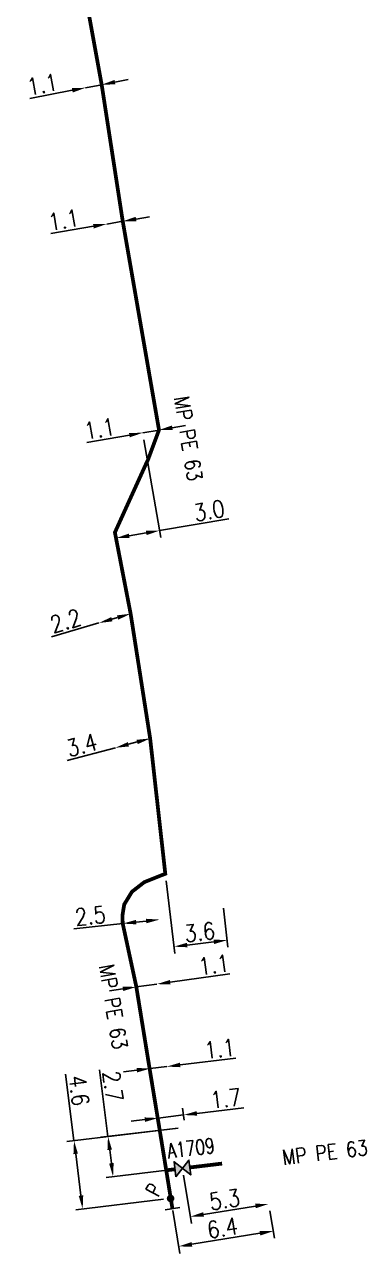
# Model space of a CAD drawing. Header units: millimetres. Extents: x 185000 to 186031, y 127990 to 129000.
# Drawn here: x 185929 to 185951.7, y 128428 to 128509.9 of the extents above; entities that cross this region are included whole.
import ezdxf
from ezdxf.enums import TextEntityAlignment as Align

# ---------------------------------------------------------------- set-up
doc = ezdxf.new("R2010")
doc.units = ezdxf.units.MM
doc.header["$PDMODE"] = 34
doc.layers.get('0').update_dxf_attribs({"linetype": 'CONTINUOUS'})
doc.layers.get('DEFPOINTS').update_dxf_attribs({"linetype": 'CONTINUOUS'})
for name, color, linetype in [('G_120', 4, 'CONTINUOUS'), ('G_300', 7, 'CONTINUOUS'), ('G_340', 7, 'CONTINUOUS')]:
    doc.layers.add(name, color=color, linetype=linetype)
doc.styles.add('G_ROMANS', font='ROMANS.SHX', dxfattribs={"width": 0.75})
doc.styles.get("Standard").update_dxf_attribs({"font": 'romans.shx', "width": 0.85})
doc.linetypes.add('G_TYPB_PE', pattern='A,5,-0.3,["o",Standard,S=1.5,R=0,X=0,Y=-0.5],-1.65', length=6.95)
doc.dimstyles.get("Standard").update_dxf_attribs({"dimtxt": 1.5, "dimasz": 1.2, "dimexe": 0.625, "dimexo": 0.625, "dimgap": 0.25, "dimtad": 1, "dimdec": 1, "dimzin": 0, "dimdsep": 46, "dimtxsty": 'Standard', "dimcen": -0.5, "dimadec": 0, "dimazin": 0, "dimtfac": 1, "dimtdec": 1, "dimtmove": 0, "dimatfit": 3, "dimfxl": 0, "dimtolj": 1, "dimtzin": 0, "dimarcsym": 0})

# ---------------------------------------------------------------- blocks, each defined once
blk = doc.blocks.new('*D261')
at = {"layer": 'DEFPOINTS', "color": 0, "linetype": 'Continuous', "transparency": 16777216}
for p in [(185933.047, 128505.662), (185933.047, 128505.662), (185934.118, 128505.866)]:
    blk.add_point(p, dxfattribs=at)
at = {"layer": 'G_120', "color": 0, "linetype": 'Continuous', "lineweight": -2, "transparency": 16777216}
for p, q in [((185932.163, 128505.493), (185929.346, 128504.954)), ((185934.118, 128505.866), (185933.047, 128505.662)), ((185935.002, 128506.035), (185935.886, 128506.204))]:
    blk.add_line(p, q, dxfattribs=at)
at = {"layer": 'G_120', "color": 0, "linetype": 'Continuous', "transparency": 16777216}
for points in [[(185932.135, 128505.64), (185932.191, 128505.345), (185933.047, 128505.662)], [(185934.974, 128506.183), (185935.03, 128505.888), (185934.118, 128505.866)]]:
    blk.add_solid(points, dxfattribs=at)
at = {"layer": 'G_120', "color": 0, "linetype": 'Continuous', "transparency": 16777216, "insert": (185930.172, 128505.876), "char_height": 1.125, "attachment_point": 5, "rotation": 10.81935}
blk.add_mtext('\\A1;1.1', dxfattribs=at)
blk = doc.blocks.new('*D262')
at = {"layer": 'DEFPOINTS', "color": 0, "linetype": 'Continuous', "transparency": 16777216}
for p in [(185934.455, 128496.586), (185934.455, 128496.586), (185935.52, 128496.768)]:
    blk.add_point(p, dxfattribs=at)
at = {"layer": 'G_120', "color": 0, "linetype": 'Continuous', "lineweight": -2, "transparency": 16777216}
for p, q in [((185933.568, 128496.434), (185930.74, 128495.951)), ((185935.52, 128496.768), (185934.455, 128496.586)), ((185936.407, 128496.919), (185937.294, 128497.071))]:
    blk.add_line(p, q, dxfattribs=at)
at = {"layer": 'G_120', "color": 0, "linetype": 'Continuous', "transparency": 16777216}
for points in [[(185933.543, 128496.582), (185933.593, 128496.286), (185934.455, 128496.586)], [(185936.382, 128497.067), (185936.432, 128496.771), (185935.52, 128496.768)]]:
    blk.add_solid(points, dxfattribs=at)
at = {"layer": 'G_120', "color": 0, "linetype": 'Continuous', "transparency": 16777216, "insert": (185931.584, 128496.856), "char_height": 1.125, "attachment_point": 5, "rotation": 9.69957}
blk.add_mtext('\\A1;1.1', dxfattribs=at)
blk = doc.blocks.new('*D263')
at = {"layer": 'DEFPOINTS', "color": 0, "linetype": 'Continuous', "transparency": 16777216}
for p in [(185936.849, 128482.679), (185934.998, 128476.044), (185937.97, 128476.164)]:
    blk.add_point(p, dxfattribs=at)
at = {"layer": 'G_120', "color": 0, "linetype": 'Continuous', "lineweight": -2, "transparency": 16777216}
for p, q in [((185936.928, 128482.218), (185938.05, 128475.702)), ((185937.97, 128476.164), (185942.573, 128476.956)), ((185935.95, 128475.816), (185937.083, 128476.011)), ((185935.077, 128475.582), (185935.143, 128475.202))]:
    blk.add_line(p, q, dxfattribs=at)
at = {"layer": 'G_120', "color": 0, "linetype": 'Continuous', "transparency": 16777216}
for points in [[(185935.925, 128475.964), (185935.975, 128475.668), (185935.063, 128475.664)], [(185937.058, 128476.159), (185937.109, 128475.864), (185937.97, 128476.164)]]:
    blk.add_solid(points, dxfattribs=at)
at = {"layer": 'G_120', "color": 0, "linetype": 'Continuous', "transparency": 16777216, "insert": (185941.274, 128477.494), "char_height": 1.125, "attachment_point": 5, "rotation": 9.76675}
blk.add_mtext('\\A1;3.0', dxfattribs=at)
blk = doc.blocks.new('*D264')
at = {"layer": 'DEFPOINTS', "color": 0, "linetype": 'Continuous', "transparency": 16777216}
for p in [(185938.352, 128453.308), (185942.165, 128451.491), (185942.47, 128448.885)]:
    blk.add_point(p, dxfattribs=at)
at = {"layer": 'G_120', "color": 0, "linetype": 'Continuous', "lineweight": -2, "transparency": 16777216}
for p, q in [((185938.406, 128452.843), (185938.976, 128447.987)), ((185942.219, 128451.025), (185942.525, 128448.42)), ((185939.815, 128448.561), (185941.577, 128448.776))]:
    blk.add_line(p, q, dxfattribs=at)
at = {"layer": 'G_120', "color": 0, "linetype": 'Continuous', "transparency": 16777216}
for points in [[(185939.797, 128448.71), (185939.833, 128448.412), (185938.921, 128448.452)], [(185941.559, 128448.925), (185941.595, 128448.627), (185942.47, 128448.885)]]:
    blk.add_solid(points, dxfattribs=at)
at = {"layer": 'G_120', "color": 0, "linetype": 'Continuous', "transparency": 16777216, "insert": (185940.642, 128449.418), "char_height": 1.125, "attachment_point": 5, "rotation": 6.96021}
blk.add_mtext('\\A1;3.6', dxfattribs=at)
blk = doc.blocks.new('*D265')
at = {"layer": 'DEFPOINTS', "color": 0, "linetype": 'Continuous', "transparency": 16777216}
for p in [(185935.519, 128449.989), (185937.975, 128450.256), (185937.975, 128450.256)]:
    blk.add_point(p, dxfattribs=at)
at = {"layer": 'G_120', "color": 0, "linetype": 'Continuous', "lineweight": -2, "transparency": 16777216}
for p, q in [((185935.519, 128449.989), (185932.26, 128449.634)), ((185937.08, 128450.159), (185936.414, 128450.086))]:
    blk.add_line(p, q, dxfattribs=at)
at = {"layer": 'G_120', "color": 0, "linetype": 'Continuous', "transparency": 16777216}
for points in [[(185936.398, 128450.235), (185936.43, 128449.937), (185935.519, 128449.989)], [(185937.064, 128450.308), (185937.096, 128450.01), (185937.975, 128450.256)]]:
    blk.add_solid(points, dxfattribs=at)
at = {"layer": 'G_120', "color": 0, "linetype": 'Continuous', "transparency": 16777216, "insert": (185933.361, 128450.508), "char_height": 1.125, "attachment_point": 5, "rotation": 6.21812}
blk.add_mtext('\\A1;2.5', dxfattribs=at)
blk = doc.blocks.new('*D266')
at = {"layer": 'DEFPOINTS', "color": 0, "linetype": 'Continuous', "transparency": 16777216}
for p in [(185936.42, 128445.799), (185937.79, 128445.959), (185937.79, 128445.959)]:
    blk.add_point(p, dxfattribs=at)
at = {"layer": 'G_120', "color": 0, "linetype": 'Continuous', "lineweight": -2, "transparency": 16777216}
for p, q in [((185938.681, 128446.083), (185942.655, 128446.637)), ((185936.424, 128445.769), (185937.79, 128445.959)), ((185935.533, 128445.644), (185934.641, 128445.52)), ((185936.485, 128445.335), (185936.489, 128445.304))]:
    blk.add_line(p, q, dxfattribs=at)
at = {"layer": 'G_120', "color": 0, "linetype": 'Continuous', "transparency": 16777216}
for points in [[(185935.512, 128445.793), (185935.554, 128445.496), (185936.424, 128445.769)], [(185938.661, 128446.232), (185938.702, 128445.935), (185937.79, 128445.959)]]:
    blk.add_solid(points, dxfattribs=at)
at = {"layer": 'G_120', "color": 0, "linetype": 'Continuous', "transparency": 16777216, "insert": (185941.577, 128447.244), "char_height": 1.125, "attachment_point": 5, "rotation": 7.93387}
blk.add_mtext('\\A1;1.1', dxfattribs=at)
blk = doc.blocks.new('G_300_04')
at = {"linetype": 'Continuous'}
h = blk.add_hatch(color=0, dxfattribs=at)
h.paths.add_polyline_path([(-0.5, 0.5), (-0.5, -0.5), (0, 0)])
h.paths.add_polyline_path([(0.5, 0.5), (0, 0), (0.5, -0.5)])
at = {"color": 0, "linetype": 'Continuous', "flags": 128}
blk.add_lwpolyline([(-0.5, -0.5), (0.5, 0.5), (0.5, -0.5), (-0.5, 0.5)], close=True, dxfattribs=at)
at = {"color": 0, "linetype": 'Continuous', "width": 0.75}
blk.add_attdef('NUM', text='', height=1, dxfattribs=at).set_placement((0, 1.782), align=Align.MIDDLE_CENTER)
at = {"color": 0, "linetype": 'Continuous', "width": 0.75, "flags": 3}
for tag, p in [('DEF_LEG', (0, -5)), ('DEF_COUP', (0, -7.5)), ('DEF_TYPE', (0, -10))]:
    blk.add_attdef(tag, text='', height=1.2, dxfattribs=at).set_placement(p, align=Align.MIDDLE)
blk = doc.blocks.new('G_340_07')
at = {"color": 0, "linetype": 'Continuous', "const_width": 0.25, "flags": 128}
blk.add_lwpolyline([(0, 0), (0.35, 0)], dxfattribs=at)
at = {"color": 0, "linetype": 'Continuous', "flags": 128}
blk.add_lwpolyline([(0.35, -0.5), (0.35, 0.5)], dxfattribs=at)
at = {"color": 0, "linetype": 'Continuous', "width": 0.75, "flags": 3}
for tag, p in [('DEF_LEG', (0, -5)), ('DEF_COUP', (0, -7.5)), ('DEF_TYPE', (0, -10))]:
    blk.add_attdef(tag, text='', height=1.2, dxfattribs=at).set_placement(p, align=Align.MIDDLE)
blk = doc.blocks.new('G_300_12')
at = {"color": 0, "linetype": 'Continuous', "const_width": 0.248, "flags": 128}
blk.add_lwpolyline([(-0.126, 0, 1), (0.126, 0, 1)], format="xyb", close=True, dxfattribs=at)
at = {"color": 0, "linetype": 'Continuous', "style": 'G_ROMANS', "width": 0.75}
blk.add_text('P', height=1, dxfattribs=at).set_placement((0, 1.24), align=Align.MIDDLE)
at = {"color": 0, "linetype": 'Continuous', "width": 0.75, "flags": 3}
for tag, p in [('DEF_LEG', (0, -5)), ('DEF_COUP', (0, -7.5)), ('DEF_TYPE', (0, -10))]:
    blk.add_attdef(tag, text='', height=1.2, dxfattribs=at).set_placement(p, align=Align.MIDDLE)
blk = doc.blocks.new('*D269')
at = {"layer": 'DEFPOINTS', "color": 0, "linetype": 'Continuous', "transparency": 16777216}
for p in [(185936.849, 128482.679), (185936.849, 128482.679), (185937.933, 128482.866)]:
    blk.add_point(p, dxfattribs=at)
at = {"layer": 'G_120', "color": 0, "linetype": 'Continuous', "lineweight": -2, "transparency": 16777216}
for p, q in [((185935.962, 128482.527), (185933.135, 128482.04)), ((185937.933, 128482.866), (185936.849, 128482.679)), ((185938.82, 128483.019), (185939.707, 128483.171))]:
    blk.add_line(p, q, dxfattribs=at)
at = {"layer": 'G_120', "color": 0, "linetype": 'Continuous', "transparency": 16777216}
for points in [[(185935.936, 128482.675), (185935.987, 128482.379), (185936.849, 128482.679)], [(185938.794, 128483.167), (185938.845, 128482.871), (185937.933, 128482.866)]]:
    blk.add_solid(points, dxfattribs=at)
at = {"layer": 'G_120', "color": 0, "linetype": 'Continuous', "transparency": 16777216, "insert": (185933.978, 128482.946), "char_height": 1.125, "attachment_point": 5, "rotation": 9.76675}
blk.add_mtext('\\A1;1.1', dxfattribs=at)
blk = doc.blocks.new('*D270')
at = {"layer": 'DEFPOINTS', "color": 0, "linetype": 'Continuous', "transparency": 16777216}
for p in [(185936.045, 128470.627), (185933.933, 128470.011), (185933.933, 128470.011)]:
    blk.add_point(p, dxfattribs=at)
at = {"layer": 'G_120', "color": 0, "linetype": 'Continuous', "lineweight": -2, "transparency": 16777216}
for p, q in [((185935.181, 128470.375), (185934.797, 128470.263)), ((185933.933, 128470.011), (185930.786, 128469.092))]:
    blk.add_line(p, q, dxfattribs=at)
at = {"layer": 'G_120', "color": 0, "linetype": 'Continuous', "transparency": 16777216}
for points in [[(185934.755, 128470.407), (185934.839, 128470.119), (185933.933, 128470.011)], [(185935.139, 128470.519), (185935.223, 128470.231), (185936.045, 128470.627)]]:
    blk.add_solid(points, dxfattribs=at)
at = {"layer": 'G_120', "color": 0, "linetype": 'Continuous', "transparency": 16777216, "insert": (185931.717, 128470.145), "char_height": 1.125, "attachment_point": 5, "rotation": 16.27197}
blk.add_mtext('\\A1;2.2', dxfattribs=at)
blk = doc.blocks.new('*D271')
at = {"layer": 'DEFPOINTS', "color": 0, "linetype": 'Continuous', "transparency": 16777216}
for p in [(185937.344, 128462.319), (185935.028, 128461.7), (185935.028, 128461.7)]:
    blk.add_point(p, dxfattribs=at)
at = {"layer": 'G_120', "color": 0, "linetype": 'Continuous', "lineweight": -2, "transparency": 16777216}
for p, q in [((185936.475, 128462.086), (185935.897, 128461.932)), ((185935.028, 128461.7), (185931.816, 128460.842))]:
    blk.add_line(p, q, dxfattribs=at)
at = {"layer": 'G_120', "color": 0, "linetype": 'Continuous', "transparency": 16777216}
for points in [[(185935.859, 128462.077), (185935.936, 128461.787), (185935.028, 128461.7)], [(185936.436, 128462.231), (185936.514, 128461.941), (185937.344, 128462.319)]]:
    blk.add_solid(points, dxfattribs=at)
at = {"layer": 'G_120', "color": 0, "linetype": 'Continuous', "transparency": 16777216, "insert": (185932.794, 128461.879), "char_height": 1.125, "attachment_point": 5, "rotation": 14.95956}
blk.add_mtext('\\A1;3.4', dxfattribs=at)
blk = doc.blocks.new('*D352')
at = {"layer": 'DEFPOINTS', "color": 0, "linetype": 'Continuous', "transparency": 16777216}
for p in [(185939.49, 128433.703), (185945.246, 128431.32), (185945.246, 128431.32)]:
    blk.add_point(p, dxfattribs=at)
at = {"layer": 'G_300', "color": 0, "linetype": 'Continuous', "lineweight": -2, "transparency": 16777216}
for p, q in [((185939.565, 128433.24), (185940.089, 128430.009)), ((185940.902, 128430.616), (185944.357, 128431.176))]:
    blk.add_line(p, q, dxfattribs=at)
at = {"layer": 'G_300', "color": 0, "linetype": 'Continuous', "transparency": 16777216}
for points in [[(185944.333, 128431.324), (185944.381, 128431.028), (185945.246, 128431.32)], [(185940.878, 128430.764), (185940.926, 128430.468), (185940.014, 128430.472)]]:
    blk.add_solid(points, dxfattribs=at)
at = {"layer": 'G_300', "color": 0, "linetype": 'Continuous', "transparency": 16777216, "insert": (185942.301, 128431.603), "char_height": 1.125, "attachment_point": 5, "rotation": 9.21055}
blk.add_mtext('\\A1;5.3', dxfattribs=at)
blk = doc.blocks.new('*D353')
at = {"layer": 'DEFPOINTS', "color": 0, "linetype": 'Continuous', "transparency": 16777216}
for p in [(185939.668, 128436.43), (185934.537, 128435.812), (185939.492, 128433.686)]:
    blk.add_point(p, dxfattribs=at)
at = {"layer": 'G_300', "color": 0, "linetype": 'Continuous', "lineweight": -2, "transparency": 16777216}
for p, q in [((185934.537, 128435.812), (185933.975, 128440.244)), ((185939.202, 128436.373), (185934.072, 128435.756)), ((185934.764, 128434.023), (185934.65, 128434.919)), ((185939.027, 128433.63), (185934.412, 128433.074))]:
    blk.add_line(p, q, dxfattribs=at)
at = {"layer": 'G_300', "color": 0, "linetype": 'Continuous', "transparency": 16777216}
for points in [[(185934.799, 128434.938), (185934.502, 128434.9), (185934.537, 128435.812)], [(185934.913, 128434.042), (185934.615, 128434.004), (185934.877, 128433.13)]]:
    blk.add_solid(points, dxfattribs=at)
at = {"layer": 'G_300', "color": 0, "linetype": 'Continuous', "transparency": 16777216, "insert": (185934.868, 128439.159), "char_height": 1.125, "attachment_point": 5, "rotation": 277.23152}
blk.add_mtext('\\A1;2.7', dxfattribs=at)
blk = doc.blocks.new('*D354')
at = {"layer": 'DEFPOINTS', "color": 0, "linetype": 'Continuous', "transparency": 16777216}
for p in [(185939.565, 128437.24), (185937.98, 128436.226), (185939.668, 128436.43)]:
    blk.add_point(p, dxfattribs=at)
at = {"layer": 'G_120', "color": 0, "linetype": 'Continuous', "lineweight": -2, "transparency": 16777216}
for p, q in [((185937.921, 128436.691), (185937.818, 128437.502)), ((185939.609, 128436.895), (185939.506, 128437.705)), ((185940.459, 128437.347), (185943.578, 128437.723)), ((185936.984, 128436.929), (185936.09, 128436.822)), ((185937.877, 128437.037), (185939.565, 128437.24))]:
    blk.add_line(p, q, dxfattribs=at)
at = {"layer": 'G_120', "color": 0, "linetype": 'Continuous', "transparency": 16777216}
for points in [[(185940.441, 128437.496), (185940.476, 128437.198), (185939.565, 128437.24)], [(185936.966, 128437.078), (185937.002, 128436.78), (185937.877, 128437.037)]]:
    blk.add_solid(points, dxfattribs=at)
at = {"layer": 'G_120', "color": 0, "linetype": 'Continuous', "transparency": 16777216, "insert": (185942.375, 128438.333), "char_height": 1.125, "attachment_point": 5, "rotation": 6.86324}
blk.add_mtext('\\A1;1.7', dxfattribs=at)
blk = doc.blocks.new('*D355')
at = {"layer": 'DEFPOINTS', "color": 0, "linetype": 'Continuous', "transparency": 16777216}
for p in [(185938.771, 128431.347), (185945.246, 128431.32), (185945.54, 128429.505)]:
    blk.add_point(p, dxfattribs=at)
at = {"layer": 'G_340', "color": 0, "linetype": 'Continuous', "lineweight": -2, "transparency": 16777216}
for p, q in [((185938.846, 128430.884), (185939.31, 128428.019)), ((185945.321, 128430.858), (185945.615, 128429.042)), ((185940.124, 128428.626), (185944.652, 128429.36))]:
    blk.add_line(p, q, dxfattribs=at)
at = {"layer": 'G_340', "color": 0, "linetype": 'Continuous', "transparency": 16777216}
for points in [[(185944.628, 128429.509), (185944.676, 128429.212), (185945.54, 128429.505)], [(185940.1, 128428.774), (185940.148, 128428.478), (185939.235, 128428.482)]]:
    blk.add_solid(points, dxfattribs=at)
at = {"layer": 'G_340', "color": 0, "linetype": 'Continuous', "transparency": 16777216, "insert": (185942.155, 128429.715), "char_height": 1.125, "attachment_point": 5, "rotation": 9.21055}
blk.add_mtext('\\A1;6.4', dxfattribs=at)
blk = doc.blocks.new('*D356')
at = {"layer": 'DEFPOINTS', "color": 0, "linetype": 'Continuous', "transparency": 16777216}
for p in [(185939.668, 128436.43), (185932.275, 128435.54), (185938.703, 128431.68)]:
    blk.add_point(p, dxfattribs=at)
at = {"layer": 'G_300', "color": 0, "linetype": 'Continuous', "lineweight": -2, "transparency": 16777216}
for p, q in [((185932.275, 128435.54), (185931.715, 128439.957)), ((185939.202, 128436.373), (185931.809, 128435.484)), ((185932.74, 128431.869), (185932.388, 128434.647)), ((185938.238, 128431.624), (185932.388, 128430.92))]:
    blk.add_line(p, q, dxfattribs=at)
at = {"layer": 'G_300', "color": 0, "linetype": 'Continuous', "transparency": 16777216}
for points in [[(185932.537, 128434.666), (185932.239, 128434.628), (185932.275, 128435.54)], [(185932.889, 128431.888), (185932.591, 128431.85), (185932.853, 128430.976)]]:
    blk.add_solid(points, dxfattribs=at)
at = {"layer": 'G_300', "color": 0, "linetype": 'Continuous', "transparency": 16777216, "insert": (185932.608, 128438.872), "char_height": 1.125, "attachment_point": 5, "rotation": 277.22142}
blk.add_mtext('\\A1;4.6', dxfattribs=at)
blk = doc.blocks.new('*D357')
at = {"layer": 'DEFPOINTS', "color": 0, "linetype": 'Continuous', "transparency": 16777216}
for p in [(185937.352, 128440.333), (185938.444, 128440.465), (185938.444, 128440.465)]:
    blk.add_point(p, dxfattribs=at)
at = {"layer": 'G_120', "color": 0, "linetype": 'Continuous', "lineweight": -2, "transparency": 16777216}
for p, q in [((185939.338, 128440.572), (185943.044, 128441.018)), ((185936.459, 128440.226), (185935.565, 128440.118)), ((185937.352, 128440.333), (185938.444, 128440.465))]:
    blk.add_line(p, q, dxfattribs=at)
at = {"layer": 'G_120', "color": 0, "linetype": 'Continuous', "transparency": 16777216}
for points in [[(185936.441, 128440.375), (185936.476, 128440.077), (185937.352, 128440.333)], [(185939.32, 128440.721), (185939.356, 128440.423), (185938.444, 128440.465)]]:
    blk.add_solid(points, dxfattribs=at)
at = {"layer": 'G_120', "color": 0, "linetype": 'Continuous', "transparency": 16777216, "insert": (185941.977, 128441.645), "char_height": 1.125, "attachment_point": 5, "rotation": 6.86324}
blk.add_mtext('\\A1;1.1', dxfattribs=at)

msp = doc.modelspace()

# ---------------------------------------------------------------- linework, layer by layer
at = {"layer": 'G_120', "linetype": 'G_TYPB_PE', "const_width": 0.25}
for points in [[(185931.915, 128517.991), (185934.118, 128505.866), (185935.52, 128496.768), (185937.933, 128482.866), (185937.933, 128482.866), (185937.933, 128482.866), (185937.933, 128482.866), (185937.174, 128480.816), (185937.145, 128480.776), (185937.145, 128480.776), (185934.998, 128476.044), (185934.998, 128476.044), (185936.045, 128470.627), (185937.344, 128462.319), (185938.352, 128453.308), (185938.352, 128453.308), (185938.352, 128453.308), (185936.956, 128452.75), (185936.133, 128452.109), (185935.617, 128451.262), (185935.497, 128450.513), (185935.519, 128449.989), (185936.42, 128445.799), (185937.306, 128440.336), (185937.98, 128436.226), (185938.414, 128433.556), (185938.717, 128431.683), (185938.771, 128431.347), (185938.771, 128431.347)], [(185938.996, 128433.626), (185938.414, 128433.556)], [(185939.988, 128433.745), (185942.135, 128434.004)]]:
    msp.add_lwpolyline(points, dxfattribs=at)

# ---------------------------------------------------------------- block references
at = {"layer": 'G_300'}
ref = msp.add_blockref('G_300_04', (185939.492, 128433.686), dxfattribs=dict(at, rotation=6.863240311527518))
ref.add_attrib('NUM', 'A1709', dxfattribs={"layer": '0', "color": 0, "linetype": 'Continuous', "height": 1, "rotation": 6.86324, "style": 'G_ROMANS', "width": 0.75}).set_placement((185940.064, 128435.031), align=Align.MIDDLE_CENTER)
at = {"layer": 'G_300', "rotation": 62.17450422397792}
msp.add_blockref('G_300_12', (185938.703, 128431.68), dxfattribs=at)
at = {"layer": 'G_340', "rotation": 279.1647254498382}
msp.add_blockref('G_340_07', (185938.771, 128431.347), dxfattribs=at)

# ---------------------------------------------------------------- texts
at = {"layer": 'G_120', "linetype": 'Continuous', "width": 0.85}
for rotation, p in [(279.33442, (185939.882, 128482.301)), (279.33442, (185934.894, 128444.45)), (6.83646, (185948.981, 128434.741))]:
    msp.add_text('MP PE 63', height=1, rotation=rotation, dxfattribs=at).set_placement(p, align=Align.MIDDLE)

# ---------------------------------------------------------------- dimensions: what is measured, and where the dimension line sits
at = {"layer": 'G_120', "linetype": 'Continuous'}
for base, p1, p2, angle, override, picture, middle in [((185933.047, 128505.662), (185934.118, 128505.866), (185933.047, 128505.662), 10.81935, {"dimscale": 0.75}, '*D261', (185930.312, 128505.139)), ((185934.455, 128496.586), (185935.52, 128496.768), (185934.455, 128496.586), 9.69957, {"dimscale": 0.75}, '*D262', (185931.711, 128496.117)), ((185936.849, 128482.679), (185937.933, 128482.866), (185936.849, 128482.679), 9.76675, {"dimscale": 0.75}, '*D269', (185934.105, 128482.207)), ((185937.97, 128476.164), (185934.998, 128476.044), (185936.849, 128482.679), 189.76675, {"dimscale": 0.75}, '*D263', (185941.401, 128476.755)), ((185933.933, 128470.011), (185936.045, 128470.627), (185933.933, 128470.011), 16.27197, {"dimscale": 0.75}, '*D270', (185931.927, 128469.425)), ((185942.47, 128448.885), (185938.352, 128453.308), (185942.165, 128451.491), 186.96021, {"dimscale": 0.75}, '*D264', (185940.733, 128448.673)), ((185937.975, 128450.256), (185935.519, 128449.989), (185937.975, 128450.256), 186.21812, {"dimscale": 0.75}, '*D265', (185933.442, 128449.762)), ((185938.444, 128440.465), (185937.352, 128440.333), (185938.444, 128440.465), 186.86324, {"dimscale": 0.75, "dimatfit": 0}, '*D357', (185942.066, 128440.901)), ((185939.565, 128437.24), (185937.98, 128436.226), (185939.668, 128436.43), 186.86324, {"dimscale": 0.75, "dimatfit": 0}, '*D354', (185942.465, 128437.589))]:
    dim = msp.add_linear_dim(base=base, p1=p1, p2=p2, angle=angle, dimstyle='Standard', override=override, dxfattribs=at)
    dim.commit()
    dim.dimension.update_dxf_attribs({"geometry": picture, "text_midpoint": middle, "dimtype": 160})
for base, p1, p2, angle, text, picture, middle in [((185935.028, 128461.7), (185937.344, 128462.319), (185935.028, 128461.7), 14.95956, '3.4', '*D271', (185932.987, 128461.154)), ((185937.79, 128445.959), (185936.42, 128445.799), (185937.79, 128445.959), 187.93387, '1.1', '*D266', (185941.68, 128446.501))]:
    dim = msp.add_linear_dim(base=base, p1=p1, p2=p2, angle=angle, text=text, dimstyle='Standard', override={"dimscale": 0.75}, dxfattribs=at)
    dim.commit()
    dim.dimension.update_dxf_attribs({"geometry": picture, "text_midpoint": middle, "dimtype": 160})
at = {"layer": 'G_300', "linetype": 'Continuous'}
for base, p1, p2, angle, override, picture, middle in [((185932.275, 128435.54), (185938.703, 128431.68), (185939.668, 128436.43), 277.22142, {"dimscale": 0.75}, '*D356', (185931.864, 128438.778)), ((185934.537, 128435.812), (185939.492, 128433.686), (185939.668, 128436.43), 277.23152, {"dimscale": 0.75}, '*D353', (185934.124, 128439.064)), ((185945.246, 128431.32), (185939.49, 128433.703), (185945.246, 128431.32), 189.21055, {"dimscale": 0.75, "dimatfit": 0}, '*D352', (185942.421, 128430.862))]:
    dim = msp.add_linear_dim(base=base, p1=p1, p2=p2, angle=angle, dimstyle='Standard', override=override, dxfattribs=at)
    dim.commit()
    dim.dimension.update_dxf_attribs({"geometry": picture, "text_midpoint": middle, "dimtype": 160})
at = {"layer": 'G_340', "linetype": 'Continuous'}
dim = msp.add_linear_dim(base=(185945.54, 128429.505), p1=(185938.771, 128431.347), p2=(185945.246, 128431.32), angle=189.21055, dimstyle='Standard', override={"dimscale": 0.75, "dimatfit": 0}, dxfattribs=at)
dim.commit()
dim.dimension.update_dxf_attribs({"geometry": '*D355', "text_midpoint": (185942.275, 128428.975), "dimtype": 160})

doc.saveas('drawing.dxf')
